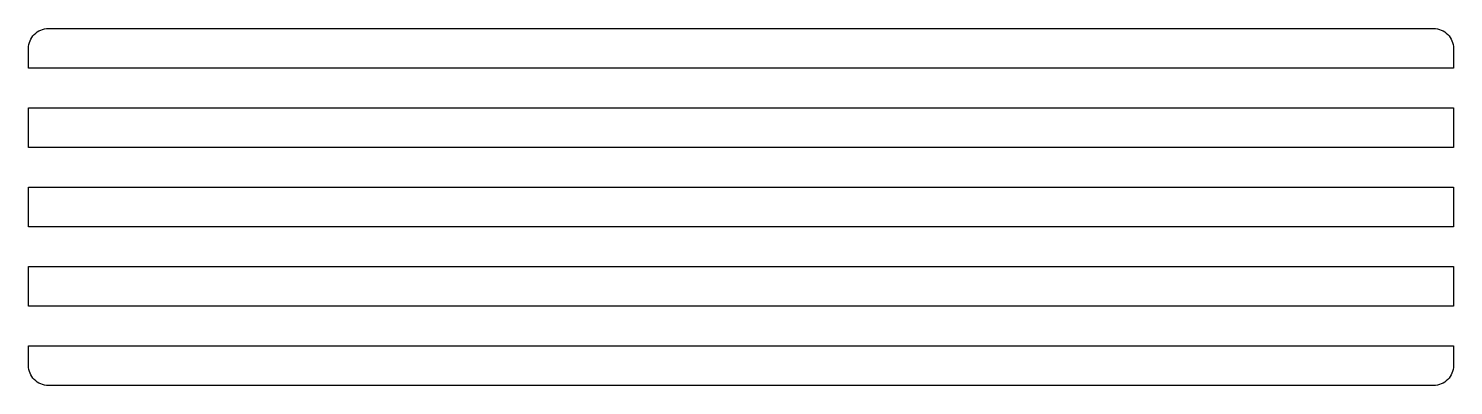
# Model space of a CAD drawing. Header units: millimetres. Extents: x -20 to 16, y -26 to -17.
import ezdxf

# ---------------------------------------------------------------- set-up
doc = ezdxf.new("R2010")
doc.units = ezdxf.units.MM
doc.layers.get('0').update_dxf_attribs({"linetype": 'CONTINUOUS'})

msp = doc.modelspace()

# ---------------------------------------------------------------- linework, layer by layer
for points in [[(-19.5, -17), (15.5, -17, -0.414214), (16, -17.5), (16, -18), (-20, -18), (-20, -17.5, -0.414214)], [(-20, -25), (16, -25), (16, -25.5, -0.414214), (15.5, -26), (-19.5, -26, -0.414214), (-20, -25.5)]]:
    msp.add_lwpolyline(points, format="xyb", close=True)
for points in [[(-20, -19), (16, -19), (16, -20), (-20, -20)], [(-20, -21), (16, -21), (16, -22), (-20, -22)], [(-20, -23), (16, -23), (16, -24), (-20, -24)]]:
    msp.add_lwpolyline(points, close=True)

doc.saveas('drawing.dxf')
